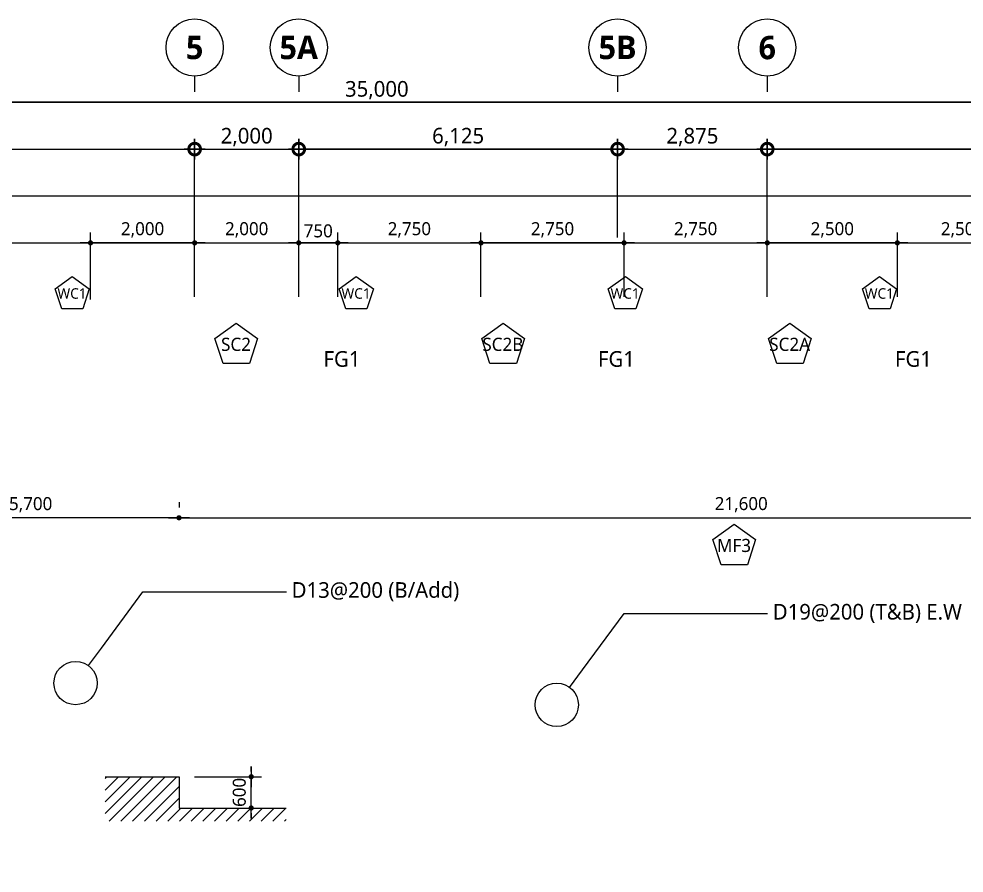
# Model space of a CAD drawing. Header units: millimetres. Extents: x 5446 to 585647, y 2414 to 57106.
# Drawn here: x 121234 to 139391, y 40700 to 57100 of the extents above; entities that cross this region are included whole.
import ezdxf
from ezdxf import colors
from ezdxf.entities.mleader import LeaderData, LeaderLine
from ezdxf.enums import TextEntityAlignment as Align
from ezdxf.math import Vec2, Vec3
from ezdxf.xclip import XClip

# ---------------------------------------------------------------- set-up
doc = ezdxf.new("R2010")
doc.units = ezdxf.units.MM
doc.header["$LTSCALE"] = 100
doc.header["$XCLIPFRAME"] = 0
doc.layers.get('DEFPOINTS').update_dxf_attribs({"color": 137})
for name, color, linetype in [('DIM', 7, 'Continuous'), ('DIM-INT', 7, 'Continuous'), ('S-COL', 2, 'Continuous'), ('SYM-BUB', 3, 'Continuous'), ('TAG', 6, 'Continuous'), ('Z-MARK G', 2, 'Continuous')]:
    doc.layers.add(name, color=color, linetype=linetype)
doc.layers.add('TEMP', color=171, linetype='Continuous', plot=False)
doc.styles.add('$0$스타일1', font='malgun.ttf')
doc.styles.add('ARIAL', font='malgun.ttf')
doc.styles.add('맑은고딕L', font='malgun.ttf')
doc.styles.add('스타일1', font='malgun.ttf')
doc.styles.add('스타일2', font='malgunbd.ttf')
doc.dimstyles.new('CJA', dxfattribs={"dimscale": 300, "dimtxt": 2.7, "dimasz": 1, "dimexe": 2, "dimexo": 3, "dimgap": 1, "dimtad": 1, "dimdec": 0, "dimzin": 1, "dimdsep": 46, "dimlunit": 6, "dimtxsty": '$0$스타일1', "dimblk": 'CJDOT', "dimcen": 0.09, "dimdle": 1, "dimclrd": 256, "dimclre": 256, "dimclrt": 3, "dimadec": 0, "dimazin": 0, "dimtfac": 1, "dimtdec": 0, "dimtix": 1, "dimtmove": 2, "dimatfit": 3, "dimldrblk": 'CJDOT', "dimfxl": 1, "dimtolj": 1, "dimtzin": 1, "dimarcsym": 0})
doc.dimstyles.new('GAUN-100', dxfattribs={"dimscale": 100, "dimtxt": 3, "dimasz": 1, "dimexe": 1, "dimexo": 1, "dimgap": 0.5, "dimtad": 1, "dimdec": 0, "dimzin": 1, "dimdsep": 46, "dimlunit": 6, "dimtxsty": '스타일1', "dimblk": 'GAUN-DOT', "dimcen": -2, "dimdle": 2, "dimclrd": 256, "dimclre": 256, "dimclrt": 3, "dimadec": 0, "dimazin": 0, "dimtfac": 1, "dimtdec": 0, "dimtix": 1, "dimtmove": 2, "dimatfit": 3, "dimldrblk": 'DOTSMALL', "dimfxl": 1, "dimtolj": 1, "dimtzin": 1, "dimarcsym": 0})

# ---------------------------------------------------------------- blocks, each defined once
blk = doc.blocks.new('GAUN-DOT')
at = {"linetype": 'ByBlock'}
for p, q in [((0, -2), (0, 2)), ((2, 0), (-2, 0))]:
    blk.add_line(p, q, dxfattribs=at)
at = {"const_width": 2.25}
blk.add_lwpolyline([(0, 0.28125, 1), (0, -0.28125, 1)], format="xyb", close=True, dxfattribs=at)
blk = doc.blocks.new('*D11')
at = {"layer": 'DEFPOINTS', "color": 0, "transparency": 16777216}
for p in [(124610, 54600), (110610, 52800), (124610, 52800)]:
    blk.add_point(p, dxfattribs=at)
at = {"layer": 'DIM', "lineweight": -2, "transparency": 16777216}
for p, q in [((110610, 52900), (110610, 54700)), ((124610, 52900), (124610, 54700)), ((110710, 54600), (124510, 54600))]:
    blk.add_line(p, q, dxfattribs=at)
at = {"layer": 'DIM', "lineweight": -2, "transparency": 16777216, "xscale": 100, "yscale": 100, "zscale": 100, "rotation": 180}
blk.add_blockref('GAUN-DOT', (110610, 54600), dxfattribs=at)
at = {"layer": 'DIM', "lineweight": -2, "transparency": 16777216, "xscale": 100, "yscale": 100, "zscale": 100}
blk.add_blockref('GAUN-DOT', (124610, 54600), dxfattribs=at)
at = {"layer": 'DIM', "color": 3, "transparency": 16777216, "insert": (117610, 54831), "char_height": 300, "attachment_point": 5, "style": '스타일1'}
blk.add_mtext('\\A1;14,000', dxfattribs=at)
blk = doc.blocks.new('_DotSmall')
at = {"color": 0, "linetype": 'ByBlock', "const_width": 0.5}
blk.add_lwpolyline([(-0.0625, 0, 1), (0.0625, 0, 1)], format="xyb", close=True, dxfattribs=at)
blk = doc.blocks.new('NEW_BUB')
at = {"layer": 'SYM-BUB', "color": 6}
blk.add_line((0, 3), (0, 0), dxfattribs=at)
blk.add_circle((0, 8.5), 5.5, dxfattribs=at)
at = {"layer": 'SYM-BUB', "color": 3, "style": '스타일2'}
blk.add_attdef('X', text='', height=4.5, dxfattribs=at).set_placement((0, 8.5), align=Align.MIDDLE)
blk = doc.blocks.new('*D12')
at = {"layer": 'DEFPOINTS', "color": 0, "transparency": 16777216}
for p in [(110610, 55500), (110610, 52800), (145610, 52800)]:
    blk.add_point(p, dxfattribs=at)
at = {"layer": 'DIM', "lineweight": -2, "transparency": 16777216}
for p, q in [((110610, 52900), (110610, 55600)), ((145610, 52900), (145610, 55600)), ((145510, 55500), (110710, 55500))]:
    blk.add_line(p, q, dxfattribs=at)
at = {"layer": 'DIM', "lineweight": -2, "transparency": 16777216, "xscale": 100, "yscale": 100, "zscale": 100, "rotation": 180}
blk.add_blockref('GAUN-DOT', (110610, 55500), dxfattribs=at)
at = {"layer": 'DIM', "lineweight": -2, "transparency": 16777216, "xscale": 100, "yscale": 100, "zscale": 100}
blk.add_blockref('GAUN-DOT', (145610, 55500), dxfattribs=at)
at = {"layer": 'DIM', "color": 3, "transparency": 16777216, "insert": (128110, 55730), "char_height": 300, "attachment_point": 5, "style": '스타일1'}
blk.add_mtext('\\A1;35,000', dxfattribs=at)
blk = doc.blocks.new('*D23')
at = {"layer": 'DEFPOINTS', "color": 0, "transparency": 16777216}
for p in [(135610, 54600), (135610, 52800), (145610, 52800)]:
    blk.add_point(p, dxfattribs=at)
at = {"layer": 'DIM', "lineweight": -2, "transparency": 16777216}
for p, q in [((135610, 52900), (135610, 54700)), ((145610, 52900), (145610, 54700)), ((145510, 54600), (135710, 54600))]:
    blk.add_line(p, q, dxfattribs=at)
at = {"layer": 'DIM', "lineweight": -2, "transparency": 16777216, "xscale": 100, "yscale": 100, "zscale": 100, "rotation": 180}
blk.add_blockref('GAUN-DOT', (135610, 54600), dxfattribs=at)
at = {"layer": 'DIM', "lineweight": -2, "transparency": 16777216, "xscale": 100, "yscale": 100, "zscale": 100}
blk.add_blockref('GAUN-DOT', (145610, 54600), dxfattribs=at)
at = {"layer": 'DIM', "color": 3, "transparency": 16777216, "insert": (140610, 54831), "char_height": 300, "attachment_point": 5, "style": '스타일1'}
blk.add_mtext('\\A1;10,000', dxfattribs=at)
blk = doc.blocks.new('X-PD-NA11')
at = {"layer": 'TAG', "color": 6, "ltscale": 0.2, "elevation": 0}
for points in [[(47718, 934), (48045, 696), (47920, 311), (47515, 311), (47390, 696)], [(53173, 934), (53501, 696), (53376, 311), (52971, 311), (52845, 696)], [(58342, 934), (58670, 696), (58545, 311), (58140, 311), (58015, 696)], [(63226, 934), (63554, 696), (63429, 311), (63024, 311), (62899, 696)], [(50868, 40), (51278, -257), (51121, -739), (50615, -739), (50459, -257)], [(55995, 40), (56404, -257), (56248, -739), (55742, -739), (55585, -257)], [(61504, 40), (61913, -257), (61757, -739), (61251, -739), (61094, -257)], [(60434, -3821), (60844, -4119), (60687, -4600), (60181, -4600), (60025, -4119)]]:
    blk.add_lwpolyline(points, close=True, dxfattribs=at)
at = {"layer": 'S-COL', "color": 3, "style": '스타일1'}
for s, height, p in [('WC1', 201.6, (47713, 607, -819840)), ('WC1', 201.6, (53169, 607, -819840)), ('WC1', 201.6, (58338, 607, -819840)), ('WC1', 201.6, (63222, 607, -819840)), ('SC2', 252, (50863, -369, -1024800)), ('SC2B', 252, (55989, -369, -1024800)), ('SC2A', 252, (61498, -369, -1024800)), ('MF3', 252, (60429, -4231, -1024800))]:
    blk.add_text(s, height=height, dxfattribs=at).set_placement(p, align=Align.MIDDLE_CENTER)
blk = doc.blocks.new('_DotBlank')
at = {"color": 0, "linetype": 'ByBlock', "lineweight": -2}
blk.add_line((-0.5, 0), (-1, 0), dxfattribs=at)
blk.add_circle((0, 0), 0.5, dxfattribs=at)
blk = doc.blocks.new('CJDOT')
blk.add_line((-2, 0), (2, 0))
at = {"const_width": 0.5}
blk.add_lwpolyline([(-0.25, 0, 1), (0.25, 0, 1)], format="xyb", close=True, dxfattribs=at)
blk = doc.blocks.new('*D68')
at = {"layer": 'DEFPOINTS', "color": 0, "transparency": 16777216}
for p in [(124310, 42549), (125697, 42549), (124310, 41949)]:
    blk.add_point(p, dxfattribs=at)
at = {"layer": 'DIM-INT', "lineweight": -2, "transparency": 16777216}
for p, q in [((125697, 42649), (125697, 42749)), ((124610, 42549), (125897, 42549)), ((125697, 41949), (125697, 42549)), ((124610, 41949), (125897, 41949)), ((125697, 41849), (125697, 41749))]:
    blk.add_line(p, q, dxfattribs=at)
at = {"layer": 'DIM-INT', "lineweight": -2, "transparency": 16777216, "xscale": 100, "yscale": 100, "zscale": 100}
for p, rotation in [((125697, 42549), 270), ((125697, 41949), 90)]:
    blk.add_blockref('CJDOT', p, dxfattribs=dict(at, rotation=rotation))
at = {"layer": 'DIM-INT', "color": 3, "transparency": 16777216, "insert": (125468, 42249), "char_height": 250, "attachment_point": 5, "rotation": 90, "style": '$0$스타일1'}
blk.add_mtext('\\A1;600', dxfattribs=at)
blk = doc.blocks.new('*D96')
at = {"layer": 'DEFPOINTS', "color": 0, "transparency": 16777216}
for p in [(122610, 52800), (118610, 51412), (122610, 51412)]:
    blk.add_point(p, dxfattribs=at)
at = {"layer": 'DIM-INT', "lineweight": -2, "transparency": 16777216}
for p, q in [((118610, 51712), (118610, 53000)), ((122610, 51712), (122610, 53000)), ((118710, 52800), (122510, 52800))]:
    blk.add_line(p, q, dxfattribs=at)
at = {"layer": 'DIM-INT', "lineweight": -2, "transparency": 16777216, "xscale": 100, "yscale": 100, "zscale": 100, "rotation": 180}
blk.add_blockref('CJDOT', (118610, 52800), dxfattribs=at)
at = {"layer": 'DIM-INT', "lineweight": -2, "transparency": 16777216, "xscale": 100, "yscale": 100, "zscale": 100}
blk.add_blockref('CJDOT', (122610, 52800), dxfattribs=at)
at = {"layer": 'DIM-INT', "color": 3, "transparency": 16777216, "insert": (120610, 53050), "char_height": 250, "attachment_point": 5, "style": '$0$스타일1'}
blk.add_mtext('\\A1;4,000', dxfattribs=at)
blk = doc.blocks.new('*D97')
at = {"layer": 'DEFPOINTS', "color": 0, "transparency": 16777216}
for p in [(122610, 52800), (122610, 51412), (124610, 51462)]:
    blk.add_point(p, dxfattribs=at)
at = {"layer": 'DIM-INT', "lineweight": -2, "transparency": 16777216}
for p, q in [((122610, 51712), (122610, 53000)), ((124610, 51762), (124610, 53000)), ((124510, 52800), (122710, 52800))]:
    blk.add_line(p, q, dxfattribs=at)
at = {"layer": 'DIM-INT', "lineweight": -2, "transparency": 16777216, "xscale": 100, "yscale": 100, "zscale": 100}
for p, rotation in [((122610, 52800), 179.9999999999956), ((124610, 52800), 359.9999999999956)]:
    blk.add_blockref('CJDOT', p, dxfattribs=dict(at, rotation=rotation))
at = {"layer": 'DIM-INT', "color": 3, "transparency": 16777216, "insert": (123610, 53050), "char_height": 250, "attachment_point": 5, "style": '$0$스타일1'}
blk.add_mtext('\\A1;2,000', dxfattribs=at)
blk = doc.blocks.new('*D98')
at = {"layer": 'DEFPOINTS', "color": 0, "transparency": 16777216}
for p in [(126610, 52800), (124610, 51462), (126610, 51462)]:
    blk.add_point(p, dxfattribs=at)
at = {"layer": 'DIM-INT', "lineweight": -2, "transparency": 16777216}
for p, q in [((124610, 51762), (124610, 53000)), ((126610, 51762), (126610, 53000)), ((124710, 52800), (126510, 52800))]:
    blk.add_line(p, q, dxfattribs=at)
at = {"layer": 'DIM-INT', "lineweight": -2, "transparency": 16777216, "xscale": 100, "yscale": 100, "zscale": 100, "rotation": 180}
blk.add_blockref('CJDOT', (124610, 52800), dxfattribs=at)
at = {"layer": 'DIM-INT', "lineweight": -2, "transparency": 16777216, "xscale": 100, "yscale": 100, "zscale": 100}
blk.add_blockref('CJDOT', (126610, 52800), dxfattribs=at)
at = {"layer": 'DIM-INT', "color": 3, "transparency": 16777216, "insert": (125610, 53050), "char_height": 250, "attachment_point": 5, "style": '$0$스타일1'}
blk.add_mtext('\\A1;2,000', dxfattribs=at)
blk = doc.blocks.new('*D99')
at = {"layer": 'DEFPOINTS', "color": 0, "transparency": 16777216}
for p in [(126610, 52800), (126610, 51462), (127360, 51462)]:
    blk.add_point(p, dxfattribs=at)
at = {"layer": 'DIM-INT', "lineweight": -2, "transparency": 16777216}
for p, q in [((126610, 51762), (126610, 53000)), ((127360, 51762), (127360, 53000)), ((127260, 52800), (126710, 52800))]:
    blk.add_line(p, q, dxfattribs=at)
at = {"layer": 'DIM-INT', "lineweight": -2, "transparency": 16777216, "xscale": 100, "yscale": 100, "zscale": 100}
for p, rotation in [((126610, 52800), 179.9999999996767), ((127360, 52800), 359.9999999996768)]:
    blk.add_blockref('CJDOT', p, dxfattribs=dict(at, rotation=rotation))
at = {"layer": 'DIM-INT', "color": 3, "transparency": 16777216, "insert": (126985, 53029), "char_height": 250, "attachment_point": 5, "style": '$0$스타일1'}
blk.add_mtext('\\A1;750', dxfattribs=at)
blk = doc.blocks.new('*D100')
at = {"layer": 'DEFPOINTS', "color": 0, "transparency": 16777216}
for p in [(130110, 52800), (127360, 51462), (130110, 51462)]:
    blk.add_point(p, dxfattribs=at)
at = {"layer": 'DIM-INT', "lineweight": -2, "transparency": 16777216}
for p, q in [((127360, 51762), (127360, 53000)), ((130110, 51762), (130110, 53000)), ((127460, 52800), (130010, 52800))]:
    blk.add_line(p, q, dxfattribs=at)
at = {"layer": 'DIM-INT', "lineweight": -2, "transparency": 16777216, "xscale": 100, "yscale": 100, "zscale": 100, "rotation": 180}
blk.add_blockref('CJDOT', (127360, 52800), dxfattribs=at)
at = {"layer": 'DIM-INT', "lineweight": -2, "transparency": 16777216, "xscale": 100, "yscale": 100, "zscale": 100}
blk.add_blockref('CJDOT', (130110, 52800), dxfattribs=at)
at = {"layer": 'DIM-INT', "color": 3, "transparency": 16777216, "insert": (128735, 53050), "char_height": 250, "attachment_point": 5, "style": '$0$스타일1'}
blk.add_mtext('\\A1;2,750', dxfattribs=at)
blk = doc.blocks.new('*D101')
at = {"layer": 'DEFPOINTS', "color": 0, "transparency": 16777216}
for p in [(130110, 52800), (130110, 51462), (132860, 51462)]:
    blk.add_point(p, dxfattribs=at)
at = {"layer": 'DIM-INT', "lineweight": -2, "transparency": 16777216}
for p, q in [((130110, 51762), (130110, 53000)), ((132860, 51762), (132860, 53000)), ((132760, 52800), (130210, 52800))]:
    blk.add_line(p, q, dxfattribs=at)
at = {"layer": 'DIM-INT', "lineweight": -2, "transparency": 16777216, "xscale": 100, "yscale": 100, "zscale": 100}
for p, rotation in [((130110, 52800), 180.0000000003322), ((132860, 52800), 3.322142561046348e-10)]:
    blk.add_blockref('CJDOT', p, dxfattribs=dict(at, rotation=rotation))
at = {"layer": 'DIM-INT', "color": 3, "transparency": 16777216, "insert": (131485, 53050), "char_height": 250, "attachment_point": 5, "style": '$0$스타일1'}
blk.add_mtext('\\A1;2,750', dxfattribs=at)
blk = doc.blocks.new('*D102')
at = {"layer": 'DEFPOINTS', "color": 0, "transparency": 16777216}
for p in [(135610, 52800), (132860, 51462), (135610, 51462)]:
    blk.add_point(p, dxfattribs=at)
at = {"layer": 'DIM-INT', "lineweight": -2, "transparency": 16777216}
for p, q in [((132860, 51762), (132860, 53000)), ((135610, 51762), (135610, 53000)), ((132960, 52800), (135510, 52800))]:
    blk.add_line(p, q, dxfattribs=at)
at = {"layer": 'DIM-INT', "lineweight": -2, "transparency": 16777216, "xscale": 100, "yscale": 100, "zscale": 100, "rotation": 180}
blk.add_blockref('CJDOT', (132860, 52800), dxfattribs=at)
at = {"layer": 'DIM-INT', "lineweight": -2, "transparency": 16777216, "xscale": 100, "yscale": 100, "zscale": 100}
blk.add_blockref('CJDOT', (135610, 52800), dxfattribs=at)
at = {"layer": 'DIM-INT', "color": 3, "transparency": 16777216, "insert": (134235, 53050), "char_height": 250, "attachment_point": 5, "style": '$0$스타일1'}
blk.add_mtext('\\A1;2,750', dxfattribs=at)
blk = doc.blocks.new('*D103')
at = {"layer": 'DEFPOINTS', "color": 0, "transparency": 16777216}
for p in [(135610, 52800), (135610, 51462), (138110, 51462)]:
    blk.add_point(p, dxfattribs=at)
at = {"layer": 'DIM-INT', "lineweight": -2, "transparency": 16777216}
for p, q in [((135610, 51762), (135610, 53000)), ((138110, 51762), (138110, 53000)), ((138010, 52800), (135710, 52800))]:
    blk.add_line(p, q, dxfattribs=at)
at = {"layer": 'DIM-INT', "lineweight": -2, "transparency": 16777216, "xscale": 100, "yscale": 100, "zscale": 100}
for p, rotation in [((135610, 52800), 180.0000000241114), ((138110, 52800), 2.411135291424671e-08)]:
    blk.add_blockref('CJDOT', p, dxfattribs=dict(at, rotation=rotation))
at = {"layer": 'DIM-INT', "color": 3, "transparency": 16777216, "insert": (136860, 53050), "char_height": 250, "attachment_point": 5, "rotation": 0, "style": '$0$스타일1'}
blk.add_mtext('\\A1;2,500', dxfattribs=at)
blk = doc.blocks.new('*D104')
at = {"layer": 'DEFPOINTS', "color": 0, "transparency": 16777216}
for p in [(140610, 52800), (138110, 51462), (140610, 51462)]:
    blk.add_point(p, dxfattribs=at)
at = {"layer": 'DIM-INT', "lineweight": -2, "transparency": 16777216}
for p, q in [((138110, 51762), (138110, 53000)), ((140610, 51762), (140610, 53000)), ((138210, 52800), (140510, 52800))]:
    blk.add_line(p, q, dxfattribs=at)
at = {"layer": 'DIM-INT', "lineweight": -2, "transparency": 16777216, "xscale": 100, "yscale": 100, "zscale": 100, "rotation": 180}
blk.add_blockref('CJDOT', (138110, 52800), dxfattribs=at)
at = {"layer": 'DIM-INT', "lineweight": -2, "transparency": 16777216, "xscale": 100, "yscale": 100, "zscale": 100}
blk.add_blockref('CJDOT', (140610, 52800), dxfattribs=at)
at = {"layer": 'DIM-INT', "color": 3, "transparency": 16777216, "insert": (139360, 53050), "char_height": 250, "attachment_point": 5, "style": '$0$스타일1'}
blk.add_mtext('\\A1;2,500', dxfattribs=at)
blk = doc.blocks.new('*D316')
at = {"layer": 'DEFPOINTS', "color": 0, "transparency": 16777216}
for p in [(126610, 54600), (124610, 52800), (126610, 52800)]:
    blk.add_point(p, dxfattribs=at)
at = {"layer": 'DIM', "lineweight": -2, "transparency": 16777216}
for p, q in [((124610, 52900), (124610, 54700)), ((126610, 52900), (126610, 54700)), ((124710, 54600), (126510, 54600))]:
    blk.add_line(p, q, dxfattribs=at)
at = {"layer": 'DIM', "lineweight": -2, "transparency": 16777216, "xscale": 100, "yscale": 100, "zscale": 100, "rotation": 180}
blk.add_blockref('GAUN-DOT', (124610, 54600), dxfattribs=at)
at = {"layer": 'DIM', "lineweight": -2, "transparency": 16777216, "xscale": 100, "yscale": 100, "zscale": 100}
blk.add_blockref('GAUN-DOT', (126610, 54600), dxfattribs=at)
at = {"layer": 'DIM', "color": 3, "transparency": 16777216, "insert": (125610, 54830), "char_height": 300, "attachment_point": 5, "style": '스타일1'}
blk.add_mtext('\\A1;2,000', dxfattribs=at)
blk = doc.blocks.new('*D317')
at = {"layer": 'DEFPOINTS', "color": 0, "transparency": 16777216}
for p in [(126610, 54600), (126610, 52800), (132735, 52800)]:
    blk.add_point(p, dxfattribs=at)
at = {"layer": 'DIM', "lineweight": -2, "transparency": 16777216}
for p, q in [((126610, 52900), (126610, 54700)), ((132735, 52900), (132735, 54700)), ((132635, 54600), (126710, 54600))]:
    blk.add_line(p, q, dxfattribs=at)
at = {"layer": 'DIM', "lineweight": -2, "transparency": 16777216, "xscale": 100, "yscale": 100, "zscale": 100, "rotation": 180}
blk.add_blockref('GAUN-DOT', (126610, 54600), dxfattribs=at)
at = {"layer": 'DIM', "lineweight": -2, "transparency": 16777216, "xscale": 100, "yscale": 100, "zscale": 100}
blk.add_blockref('GAUN-DOT', (132735, 54600), dxfattribs=at)
at = {"layer": 'DIM', "color": 3, "transparency": 16777216, "insert": (129672, 54831), "char_height": 300, "attachment_point": 5, "style": '스타일1'}
blk.add_mtext('\\A1;6,125', dxfattribs=at)
blk = doc.blocks.new('*D318')
at = {"layer": 'DEFPOINTS', "color": 0, "transparency": 16777216}
for p in [(135610, 54600), (132735, 52800), (135610, 52800)]:
    blk.add_point(p, dxfattribs=at)
at = {"layer": 'DIM', "lineweight": -2, "transparency": 16777216}
for p, q in [((132735, 52900), (132735, 54700)), ((135610, 52900), (135610, 54700)), ((132835, 54600), (135510, 54600))]:
    blk.add_line(p, q, dxfattribs=at)
at = {"layer": 'DIM', "lineweight": -2, "transparency": 16777216, "xscale": 100, "yscale": 100, "zscale": 100, "rotation": 180}
blk.add_blockref('GAUN-DOT', (132735, 54600), dxfattribs=at)
at = {"layer": 'DIM', "lineweight": -2, "transparency": 16777216, "xscale": 100, "yscale": 100, "zscale": 100}
blk.add_blockref('GAUN-DOT', (135610, 54600), dxfattribs=at)
at = {"layer": 'DIM', "color": 3, "transparency": 16777216, "insert": (134172, 54830), "char_height": 300, "attachment_point": 5, "style": '스타일1'}
blk.add_mtext('\\A1;2,875', dxfattribs=at)
blk = doc.blocks.new('*D454')
at = {"layer": 'DEFPOINTS', "color": 0, "transparency": 16777216}
for p in [(124310, 47521), (145910, 47521), (145910, 47521)]:
    blk.add_point(p, dxfattribs=at)
at = {"layer": 'DIM-INT', "lineweight": -2, "transparency": 16777216}
for p, q in [((124310, 47821), (124310, 47721)), ((145910, 47821), (145910, 47721)), ((124410, 47521), (145810, 47521))]:
    blk.add_line(p, q, dxfattribs=at)
at = {"layer": 'DIM-INT', "lineweight": -2, "transparency": 16777216, "xscale": 100, "yscale": 100, "zscale": 100, "rotation": 180}
blk.add_blockref('CJDOT', (124310, 47521), dxfattribs=at)
at = {"layer": 'DIM-INT', "lineweight": -2, "transparency": 16777216, "xscale": 100, "yscale": 100, "zscale": 100}
blk.add_blockref('CJDOT', (145910, 47521), dxfattribs=at)
at = {"layer": 'DIM-INT', "color": 3, "transparency": 16777216, "insert": (135110, 47772), "char_height": 250, "attachment_point": 5, "style": '$0$스타일1'}
blk.add_mtext('\\A1;21,600', dxfattribs=at)
blk = doc.blocks.new('*D455')
at = {"layer": 'DEFPOINTS', "color": 0, "transparency": 16777216}
for p in [(118610, 47521), (118610, 47521), (124310, 47521)]:
    blk.add_point(p, dxfattribs=at)
at = {"layer": 'DIM-INT', "lineweight": -2, "transparency": 16777216}
for p, q in [((118610, 47821), (118610, 47721)), ((124310, 47821), (124310, 47721)), ((124210, 47521), (118710, 47521))]:
    blk.add_line(p, q, dxfattribs=at)
at = {"layer": 'DIM-INT', "lineweight": -2, "transparency": 16777216, "xscale": 100, "yscale": 100, "zscale": 100, "rotation": 180}
blk.add_blockref('CJDOT', (118610, 47521), dxfattribs=at)
at = {"layer": 'DIM-INT', "lineweight": -2, "transparency": 16777216, "xscale": 100, "yscale": 100, "zscale": 100}
blk.add_blockref('CJDOT', (124310, 47521), dxfattribs=at)
at = {"layer": 'DIM-INT', "color": 3, "transparency": 16777216, "insert": (121460, 47771), "char_height": 250, "attachment_point": 5, "style": '$0$스타일1'}
blk.add_mtext('\\A1;5,700', dxfattribs=at)

msp = doc.modelspace()

# ---------------------------------------------------------------- hatches: boundary and pattern name
at = {"layer": 'DIM'}
h = msp.add_hatch(dxfattribs=at)
h.set_pattern_fill('ANSI31', color=8, scale=50)
h.paths.add_polyline_path([(126366.2, 41948.9), (126366.2, 41698.9), (122890.1, 41698.9), (122890.1, 42548.9), (124310, 42548.9), (124310, 41948.9)])

# ---------------------------------------------------------------- linework, layer by layer
msp.add_lwpolyline([(122890.1, 42548.9), (124310, 42548.9), (124310, 41948.9), (126366.2, 41948.9)], dxfattribs=at)
at = {"layer": 'TEMP'}
for points in [[(105070.3, 55500), (156550, 55500), (156550, 3900), (105070.3, 3900)], [(105970.3, 54600), (155650, 54600), (155650, 4800), (105970.3, 4800)], [(106870.3, 53700), (154750, 53700), (154750, 5700), (106870.3, 5700)], [(107770.3, 52800), (153850, 52800), (153850, 6600), (107770.3, 6600)], [(107770.3, 52800), (153850, 52800), (153850, 6600), (107770.3, 6600)]]:
    msp.add_lwpolyline(points, close=True, dxfattribs=at)

# ---------------------------------------------------------------- block references
at = {"layer": 'DIM', "color": 8}
ref = msp.add_blockref('X-PD-NA11', (74541.9, 51221.2), dxfattribs=at)
XClip(ref).set_block_clipping_path([(34083.2523056551, -47321.2101664033), (82008.0967402698, 4278.7898335967)])
at = {"layer": 'SYM-BUB', "xscale": 100, "yscale": 100, "zscale": 100}
for p, values in [((124609.9, 55700), {'X': '5'}), ((126609.9, 55700), {'X': '5A'}), ((132734.9, 55700), {'X': '5B'}), ((135609.9, 55700), {'X': '6'})]:
    msp.add_blockref('NEW_BUB', p, dxfattribs=at).add_auto_attribs(values)

# ---------------------------------------------------------------- texts
at = {"layer": 'Z-MARK G', "style": '맑은고딕L'}
for p in [(127439.2, 50421.3, 0), (132712.4, 50421.3, 0), (138418.3, 50421.3, 0)]:
    msp.add_text('FG1', height=300, dxfattribs=at).set_placement(p, align=Align.CENTER)

# ---------------------------------------------------------------- dimensions: what is measured, and where the dimension line sits
at = {"layer": 'DIM'}
for base, p1, p2, picture, middle in [((110609.9, 55500), (145609.9, 52800), (110609.9, 52800), '*D12', (128109.9, 55730.2)), ((126609.9, 54600), (124609.9, 52800), (126609.9, 52800), '*D316', (125609.9, 54830.2)), ((135609.9, 54600), (145609.9, 52800), (135609.9, 52800), '*D23', (140609.9, 54831))]:
    dim = msp.add_linear_dim(base=base, p1=p1, p2=p2, dimstyle='GAUN-100', dxfattribs=at)
    dim.commit()
    dim.dimension.update_dxf_attribs({"geometry": picture, "text_midpoint": middle})
for base, p1, p2, angle, picture, middle in [((124609.9, 54600), (110609.9, 52800), (124609.9, 52800), 180, '*D11', (117609.9, 54831)), ((126609.9, 54600), (132734.9, 52800), (126609.9, 52800), 180, '*D317', (129672.4, 54831)), ((135609.9, 54600), (132734.9, 52800), (135609.9, 52800), 0, '*D318', (134172.4, 54830.2))]:
    dim = msp.add_linear_dim(base=base, p1=p1, p2=p2, angle=angle, dimstyle='GAUN-100', dxfattribs=at)
    dim.commit()
    dim.dimension.update_dxf_attribs({"geometry": picture, "text_midpoint": middle})
at = {"layer": 'DIM-INT'}
for base, p1, p2, angle, picture, middle in [((122609.9, 52800), (118609.9, 51412.2), (122609.9, 51412.2), 0, '*D96', (120609.9, 53050.1)), ((122609.9, 52800), (124609.9, 51462.2), (122609.9, 51412.2), 180, '*D97', (123609.9, 53050.1)), ((126609.9, 52800), (124609.9, 51462.2), (126609.9, 51462.2), 0, '*D98', (125609.9, 53050.1)), ((130109.9, 52800), (132859.9, 51462.2), (130109.9, 51462.2), 180, '*D101', (131484.9, 53050.1)), ((135609.9, 52800), (132859.9, 51462.2), (135609.9, 51462.2), 0, '*D102', (134234.9, 53050.1)), ((135609.9, 52800), (138109.9, 51462.2), (135609.9, 51462.2), 180, '*D103', (136859.9, 53050.1)), ((140609.9, 52800), (138109.9, 51462.2), (140609.9, 51462.2), 0, '*D104', (139359.9, 53050.1)), ((126609.9, 52800), (127359.9, 51462.2), (126609.9, 51462.2), 180, '*D99', (126984.9, 53029.2)), ((118609.9, 47520.7), (124309.9, 47520.7), (118609.9, 47520.7), 180, '*D455', (121459.9, 47770.9)), ((125697.1, 42548.9), (124310, 41948.9), (124310, 42548.9), 90, '*D68', (125467.9, 42248.9))]:
    dim = msp.add_linear_dim(base=base, p1=p1, p2=p2, angle=angle, dimstyle='CJA', override={"dimscale": 100, "dimtxt": 2.5}, dxfattribs=at)
    dim.commit()
    dim.dimension.update_dxf_attribs({"geometry": picture, "text_midpoint": middle})
for base, p1, p2, picture, middle in [((130109.9, 52800), (127359.9, 51462.2), (130109.9, 51462.2), '*D100', (128734.9, 53050.1)), ((145909.9, 47520.7), (124309.9, 47520.7), (145909.9, 47520.7), '*D454', (135109.9, 47771.6))]:
    dim = msp.add_linear_dim(base=base, p1=p1, p2=p2, dimstyle='CJA', override={"dimscale": 100, "dimtxt": 2.5}, dxfattribs=at)
    dim.commit()
    dim.dimension.update_dxf_attribs({"geometry": picture, "text_midpoint": middle})

# ---------------------------------------------------------------- leaders
at = {"layer": 'TAG'}
ml = msp.add_multileader_mtext('Standard', dxfattribs=at)
ml.set_content('{\\C3;D13@200 (B/Add)}', color=256, style='ARIAL')
ml.set_leader_properties()
ml.set_arrow_properties(name='DOTBLANK')
ml.build(insert=Vec2(0, 0))
ml.multileader.update_dxf_attribs({"text_right_attachment_type": 6, "dogleg_length": 750, "arrow_head_size": 833.3})
ctx = ml.context
ctx.base_point, ctx.char_height, ctx.arrow_head_size, ctx.landing_gap_size, ctx.plane_origin = Vec3(126374.1, 46101.3), 300, 833.3, 100, Vec3(122323.7, 44348.4)
ctx.right_attachment = 6
notes = []
notes.append((ctx, [(0, (1, 1, 0), (123617.5, 46101.3), (1, 0), 2756.6, [(0, [(122323.7, 44348.4)], 0, [])])]))
ctx.mtext.insert, ctx.mtext.flow_direction = Vec3(126474.1, 46285.4), 5
ml = msp.add_multileader_mtext('Standard', dxfattribs=at)
ml.set_content('{\\C3;D19@200 (T&B) E.W}', color=256, style='ARIAL')
ml.set_leader_properties()
ml.set_arrow_properties(name='DOTBLANK')
ml.build(insert=Vec2(0, 0))
ml.multileader.update_dxf_attribs({"text_right_attachment_type": 6, "dogleg_length": 750, "arrow_head_size": 833.3})
ctx = ml.context
ctx.base_point, ctx.char_height, ctx.arrow_head_size, ctx.landing_gap_size, ctx.plane_origin = Vec3(135616.3, 45683.1), 300, 833.3, 100, Vec3(131565.9, 43930.3)
ctx.right_attachment = 6
notes.append((ctx, [(0, (1, 1, 0), (132859.7, 45683.1), (1, 0), 2756.6, [(0, [(131565.9, 43930.3)], 0, [])])]))
ctx.mtext.insert, ctx.mtext.flow_direction = Vec3(135716.3, 45867.2), 5
for ctx, leaders in notes:
    for number, flags, end, landing, length, lines in leaders:
        leader = LeaderData()
        leader.index, (leader.has_last_leader_line, leader.has_dogleg_vector, leader.attachment_direction) = number, flags
        leader.last_leader_point, leader.dogleg_vector, leader.dogleg_length = Vec3(end), Vec3(landing), length
        for number, points, colour, breaks in lines:
            line = LeaderLine()
            line.index, line.vertices, line.color, line.breaks = number, Vec3.list(points), colors.encode_raw_color(colour), breaks
            leader.lines.append(line)
        ctx.leaders.append(leader)

doc.saveas('drawing.dxf')
